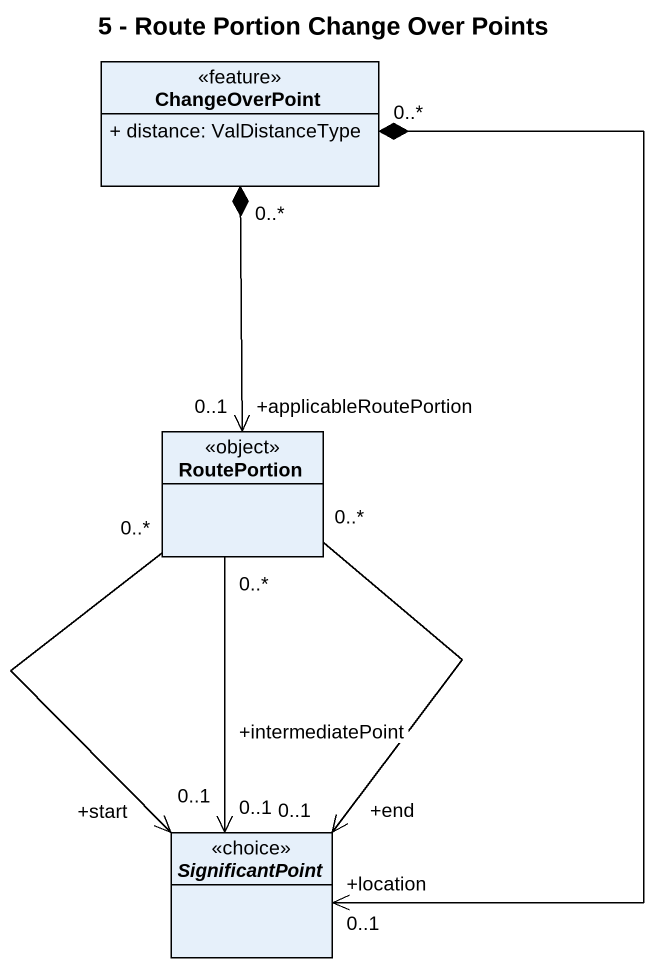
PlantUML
@startuml
title 5 - Route Portion Change Over Points
hide circle
hide empty members
skinparam classAttributeIconSize 0
class ChangeOverPoint <<feature>> {
  + distance: ValDistanceType
}
class RoutePortion <<object>>
abstract class SignificantPoint <<choice>>
ChangeOverPoint "0..*" *--> "+applicableRoutePortion\n0..1" RoutePortion
ChangeOverPoint "0..*" *--> "+location\n0..1" SignificantPoint
RoutePortion "0..*" --> "+intermediatePoint\n0..1" SignificantPoint
RoutePortion "0..*" --> "+end\n0..1" SignificantPoint
SignificantPoint "+start\n0..1" <-up- "0..*" RoutePortion
@enduml
